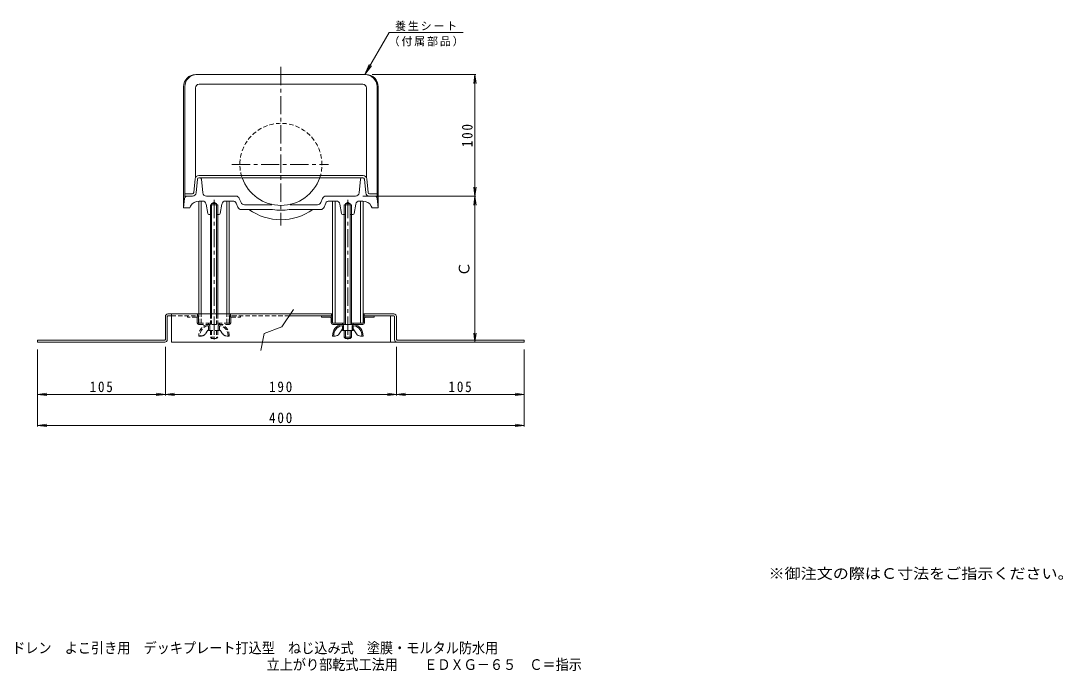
# Model space of a CAD drawing. Units: millimetres, scale not verified. Extents: x -573 to 806, y -582 to 533.
# Drawn here: x -50 to 806, y -582 to -48 of the extents above; entities that cross this region are included whole.
import ezdxf
from ezdxf.enums import TextEntityAlignment as Align

# ---------------------------------------------------------------- set-up
doc = ezdxf.new("R2010")
doc.units = ezdxf.units.MM
doc.header["$LTSCALE"] = 3
doc.linetypes.add('CHAIN1', pattern=[8, 5, -1, 1, -1])
doc.linetypes.add('DASHED1', pattern=[1.8, 1.2, -0.6])
for name, color, linetype, lineweight in [('3-0', 4, 'Continuous', 9), ('3-3', 4, 'Continuous', 9), ('3-4', 7, 'Continuous', 9), ('3-5', 7, 'Continuous', 9), ('3-6', 6, 'Continuous', 9), ('3-7', 7, 'Continuous', 9), ('3-A', 2, 'Continuous', 9), ('3-B', 3, 'Continuous', 9), ('3-D', 7, 'Continuous', 9)]:
    doc.layers.add(name, color=color, linetype=linetype, lineweight=lineweight)
doc.layers.add('F-4_F-4ﾚｲﾔ', color=2, linetype='Continuous')
doc.layers.add('F-5_F-5ﾚｲﾔ', color=2, linetype='Continuous')
doc.styles.add('ＭＳ ゴシック', font='')
doc.styles.get('ＭＳ ゴシック').set_extended_font_data('MS Gothic')

msp = doc.modelspace()

# ---------------------------------------------------------------- linework, layer by layer
at = {"layer": '3-0', "linetype": 'CHAIN1'}
for p, q in [((163.348, -85.506), (163.348, -215.828)), ((122.972, -165.678), (202.479, -165.678)), ((108.348, -194.881), (108.348, -309.794)), ((218.348, -194.881), (218.348, -309.794))]:
    msp.add_line(p, q, dxfattribs=at)
at = {"layer": '3-0'}
for p, q in [((83.348, -101.819), (83.348, -201.319)), ((243.348, -101.819), (243.348, -201.319)), ((94.758, -177.72), (93.618, -189.118)), ((97.938, -177.72), (99.078, -189.118)), ((228.758, -177.72), (227.618, -189.118)), ((231.938, -177.72), (233.078, -189.118)), ((84.159, -193.61), (83.348, -201.319)), ((84.348, -191.819), (84.348, -192.949)), ((98.844, -195.819), (96.097, -195.819)), ((102.063, -191.819), (126.37, -191.819)), ((110.348, -197.819), (108.348, -196.664)), ((117.852, -195.819), (123.732, -195.819)), ((129.127, -193.638), (130.569, -197.001)), ((197.569, -193.638), (196.127, -197.001)), ((200.326, -191.819), (224.633, -191.819)), ((208.844, -195.819), (202.964, -195.819)), ((216.348, -197.819), (218.348, -196.664)), ((227.852, -195.819), (230.599, -195.819)), ((242.348, -191.819), (242.348, -192.949)), ((242.536, -193.61), (243.348, -201.319)), ((88.348, -201.319), (83.348, -201.319)), ((89.074, -199.988), (88.348, -201.319)), ((103.199, -205.998), (101.796, -198.283)), ((106.348, -197.819), (110.348, -197.819)), ((110.348, -198.819), (110.348, -197.819)), ((113.497, -205.998), (114.9, -198.283)), ((127.931, -201.001), (126.49, -197.638)), ((130.689, -202.819), (156.556, -202.819)), ((133.326, -198.819), (155.773, -198.819)), ((196.007, -202.819), (170.14, -202.819)), ((193.37, -198.819), (170.923, -198.819)), ((198.765, -201.001), (200.206, -197.638)), ((213.199, -205.998), (211.796, -198.283)), ((220.348, -197.819), (216.348, -197.819)), ((216.348, -198.819), (216.348, -197.819)), ((223.497, -205.998), (224.9, -198.283)), ((237.622, -199.988), (238.348, -201.319)), ((238.348, -201.319), (243.348, -201.319)), ((106.348, -206.819), (104.182, -206.819)), ((112.513, -206.819), (110.348, -206.819)), ((214.182, -206.819), (216.348, -206.819)), ((220.348, -206.819), (222.513, -206.819))]:
    msp.add_line(p, q, dxfattribs=at)
for points in [[(106.348, -198.819), (106.348, -197.819), (108.348, -196.664)], [(220.348, -198.819), (220.348, -197.819), (218.348, -196.664)]]:
    msp.add_lwpolyline(points, dxfattribs=at)
for centre, radius, start, end in [((93.348, -101.819), 10, 90, 180), ((233.348, -101.819), 10, 0, 90), ((95.753, -177.819), 1, 90, 174.28885), ((96.943, -177.819), 1, 5.71115, 90), ((163.348, -165.678), 33.757, 199.27052, 340.72948), ((229.753, -177.819), 1, 90, 174.28885), ((230.943, -177.819), 1, 5.71115, 90), ((86.149, -193.819), 2, 90, 173.99055), ((96.097, -203.819), 8, 90, 151.38957), ((90.633, -188.819), 3, 270, 354.28969), ((98.844, -198.819), 3, 10.30553, 90), ((102.063, -188.819), 3, 185.71031, 270), ((117.852, -198.819), 3, 90, 169.69447), ((123.732, -198.819), 3, 23.19922, 90), ((126.37, -194.819), 3, 23.19835, 90), ((133.326, -195.819), 3, 203.19922, 270), ((193.37, -195.819), 3, 270, 336.80078), ((200.326, -194.819), 3, 90, 156.80165), ((202.964, -198.819), 3, 90, 156.80078), ((208.844, -198.819), 3, 10.30553, 90), ((224.633, -188.819), 3, 270, 354.28969), ((227.852, -198.819), 3, 90, 169.69447), ((230.599, -203.819), 8, 28.61043, 90), ((236.063, -188.819), 3, 185.71031, 270), ((240.547, -193.819), 2, 6.00945, 90), ((130.689, -199.819), 3, 203.19835, 270), ((163.348, -165.678), 45.509, 234.69795, 305.30205), ((163.348, -165.678), 37.757, 259.63658, 280.36342), ((196.007, -199.819), 3, 270, 336.80165), ((104.182, -205.819), 1, 190.30383, 270), ((112.513, -205.819), 1, 270, 349.69617), ((214.182, -205.819), 1, 190.30383, 270), ((222.513, -205.819), 1, 270, 349.69617)]:
    msp.add_arc(centre, radius, start, end, dxfattribs=at)
at = {"layer": '3-0', "linetype": 'DASHED1'}
msp.add_arc((163.348, -165.678), 33.757, 340.72948, 199.27052, dxfattribs=at)
at = {"layer": '3-3', "linetype": 'DASHED1'}
for p, q in [((86.598, -291.319), (86.598, -290.319)), ((94.098, -291.319), (86.598, -291.319)), ((122.598, -291.319), (130.098, -291.319)), ((130.098, -291.319), (130.098, -290.319)), ((94.598, -291.819), (94.598, -295.819)), ((95.598, -295.819), (95.598, -291.819)), ((96.098, -296.319), (105.348, -296.319)), ((96.098, -297.319), (120.598, -297.319)), ((103.848, -296.319), (103.848, -297.319)), ((111.348, -296.319), (120.598, -296.319)), ((112.848, -296.319), (112.848, -297.319)), ((121.098, -295.819), (121.098, -291.819)), ((122.098, -295.819), (122.098, -291.819))]:
    msp.add_line(p, q, dxfattribs=at)
at = {"layer": '3-3'}
for p, q in [((196.598, -291.319), (196.598, -290.319)), ((204.098, -291.319), (196.598, -291.319)), ((232.598, -291.319), (240.098, -291.319)), ((240.098, -291.319), (240.098, -290.319)), ((204.598, -295.819), (204.598, -291.819)), ((205.598, -295.819), (205.598, -291.819)), ((215.348, -296.319), (206.098, -296.319)), ((230.598, -297.319), (206.098, -297.319)), ((213.848, -296.319), (213.848, -297.319)), ((230.598, -296.319), (221.348, -296.319)), ((222.848, -296.319), (222.848, -297.319)), ((231.098, -295.819), (231.098, -291.819)), ((232.098, -291.819), (232.098, -295.819))]:
    msp.add_line(p, q, dxfattribs=at)
at = {"layer": '3-3', "linetype": 'DASHED1'}
for centre, radius, start, end in [((94.098, -291.819), 1.5, 0, 90), ((94.098, -291.819), 0.5, 0, 90), ((122.598, -291.819), 1.5, 90, 180), ((122.598, -291.819), 0.5, 90, 180), ((96.098, -295.819), 1.5, 180, 270), ((96.098, -295.819), 0.5, 180, 270), ((120.598, -295.819), 0.5, 270, 0), ((120.598, -295.819), 1.5, 270, 0)]:
    msp.add_arc(centre, radius, start, end, dxfattribs=at)
at = {"layer": '3-3'}
for centre, radius, start, end in [((204.098, -291.819), 1.5, 0, 90), ((204.098, -291.819), 0.5, 0, 90), ((232.598, -291.819), 1.5, 90, 180), ((232.598, -291.819), 0.5, 90, 180), ((206.098, -295.819), 1.5, 180, 270), ((206.098, -295.819), 0.5, 180, 270), ((230.598, -295.819), 0.5, 270, 0), ((230.598, -295.819), 1.5, 270, 0)]:
    msp.add_arc(centre, radius, start, end, dxfattribs=at)
at = {"layer": '3-4'}
for p, q in [((323.684, -91.819), (238.348, -91.819)), ((322.784, -91.819), (321.805, -99.255)), ((322.784, -191.819), (322.784, -91.819)), ((322.784, -91.819), (323.763, -99.255)), ((322.784, -191.819), (321.805, -184.383)), ((322.784, -191.819), (323.763, -184.383)), ((323.684, -191.819), (230.633, -191.819)), ((322.784, -191.819), (321.805, -199.255)), ((322.784, -311.819), (322.784, -191.819)), ((322.784, -191.819), (323.763, -199.255)), ((322.784, -311.819), (321.805, -304.383)), ((322.784, -311.819), (323.763, -304.383)), ((68.348, -355.762), (68.348, -315.719)), ((258.348, -355.762), (258.348, -315.719)), ((-36.652, -381.25), (-36.652, -317.819)), ((363.348, -381.25), (363.348, -317.819)), ((-36.652, -354.862), (-29.216, -353.883)), ((-36.652, -354.862), (68.348, -354.862)), ((-36.652, -354.862), (-29.216, -355.841)), ((68.348, -354.862), (60.912, -353.883)), ((68.348, -354.862), (60.912, -355.841)), ((68.348, -354.862), (75.784, -353.883)), ((68.348, -354.862), (258.348, -354.862)), ((68.348, -354.862), (75.784, -355.841)), ((258.348, -354.862), (250.912, -353.883)), ((258.348, -354.862), (250.912, -355.841)), ((258.348, -354.862), (265.784, -353.883)), ((258.348, -354.862), (363.348, -354.862)), ((258.348, -354.862), (265.784, -355.841)), ((363.348, -354.862), (355.912, -353.883)), ((363.348, -354.862), (355.912, -355.841)), ((-36.652, -380.35), (-29.216, -379.371)), ((-36.652, -380.35), (363.348, -380.35)), ((-36.652, -380.35), (-29.216, -381.329)), ((363.348, -380.35), (355.912, -379.371)), ((363.348, -380.35), (355.912, -381.329))]:
    msp.add_line(p, q, dxfattribs=at)
at = {"layer": '3-5'}
for p, q in [((252.226, -57.244), (313.064, -57.244)), ((232.38, -91.819), (237.841, -84.665))]:
    msp.add_line(p, q, dxfattribs=at)
msp.add_lwpolyline([(252.226, -57.244), (232.38, -91.819), (235.803, -83.496)], dxfattribs=at)
at = {"layer": '3-6'}
for p, q in [((95.848, -288.719), (95.848, -195.819)), ((97.848, -288.719), (97.848, -195.819)), ((118.848, -288.719), (118.848, -195.819)), ((120.848, -288.719), (120.848, -195.819)), ((205.848, -296.319), (205.848, -195.819)), ((207.848, -296.319), (207.848, -195.819)), ((228.848, -296.319), (228.848, -195.819)), ((230.848, -296.319), (230.848, -195.819))]:
    msp.add_line(p, q, dxfattribs=at)
at = {"layer": '3-6', "linetype": 'DASHED1'}
for p, q in [((95.848, -296.319), (95.848, -288.719)), ((97.848, -296.319), (97.848, -288.719)), ((118.848, -296.319), (118.848, -288.719)), ((120.848, -296.319), (120.848, -288.719))]:
    msp.add_line(p, q, dxfattribs=at)
at = {"layer": '3-7'}
for p, q in [((93.348, -91.819), (233.348, -91.819)), ((84.348, -101.819), (84.348, -191.819)), ((230.658, -99.819), (96.038, -99.819)), ((242.348, -101.819), (242.348, -191.819)), ((93.038, -102.819), (93.038, -176.543)), ((233.658, -102.819), (233.658, -176.543)), ((92.768, -177.521), (91.628, -188.919)), ((230.943, -174.819), (95.753, -174.819)), ((230.943, -176.819), (95.753, -176.819)), ((233.928, -177.521), (235.068, -188.919)), ((90.633, -189.819), (84.348, -189.819)), ((90.633, -191.819), (84.348, -191.819)), ((236.063, -189.819), (242.348, -189.819)), ((236.063, -191.819), (242.348, -191.819))]:
    msp.add_line(p, q, dxfattribs=at)
for centre, radius, start, end in [((94.348, -101.819), 10, 90, 180), ((232.348, -101.819), 10, 0, 90), ((96.038, -102.819), 3, 90, 180), ((230.658, -102.819), 3, 0, 90), ((95.753, -177.819), 3, 90, 174.28885), ((230.943, -177.819), 3, 5.71115, 90), ((90.633, -188.819), 1, 270, 354.28969), ((236.063, -188.819), 1, 185.71031, 270)]:
    msp.add_arc(centre, radius, start, end, dxfattribs=at)
at = {"layer": '3-A'}
for p, q in [((105.348, -198.819), (111.348, -198.819)), ((105.348, -198.819), (105.348, -288.719)), ((106.348, -198.819), (106.348, -288.719)), ((110.348, -198.819), (110.348, -288.719)), ((111.348, -198.819), (111.348, -288.719)), ((221.348, -198.819), (215.348, -198.819)), ((215.348, -198.819), (215.348, -297.319)), ((216.348, -198.819), (216.348, -297.319)), ((220.348, -198.819), (220.348, -297.319)), ((221.348, -198.819), (221.348, -297.319)), ((213.648, -298.319), (213.162, -298.319)), ((213.848, -302.319), (213.848, -298.519)), ((214.848, -298.519), (214.848, -302.319)), ((221.848, -298.519), (221.848, -302.319)), ((222.848, -302.319), (222.848, -298.519)), ((223.048, -298.319), (223.533, -298.319)), ((207.86, -306.819), (205.848, -306.819)), ((211.244, -304.952), (213.848, -300.819)), ((222.848, -302.319), (213.848, -302.319)), ((215.348, -302.319), (215.348, -307.819)), ((221.348, -307.819), (215.348, -307.819)), ((216.348, -302.319), (216.348, -308.819)), ((220.348, -302.319), (220.348, -308.819)), ((221.348, -302.319), (221.348, -307.819)), ((225.452, -304.952), (222.848, -300.819)), ((228.836, -306.819), (230.848, -306.819))]:
    msp.add_line(p, q, dxfattribs=at)
at = {"layer": '3-A', "linetype": 'DASHED1'}
for p, q in [((105.348, -288.719), (105.348, -297.319)), ((106.348, -288.719), (106.348, -297.319)), ((110.348, -288.719), (110.348, -297.319)), ((111.348, -288.719), (111.348, -297.319)), ((103.648, -298.319), (103.162, -298.319)), ((103.848, -302.319), (103.848, -298.519)), ((104.848, -298.519), (104.848, -302.319)), ((111.848, -298.519), (111.848, -302.319)), ((112.848, -302.319), (112.848, -298.519)), ((113.048, -298.319), (113.533, -298.319)), ((97.86, -306.819), (95.848, -306.819)), ((101.244, -304.952), (103.848, -300.819)), ((103.848, -302.319), (112.848, -302.319)), ((105.348, -302.319), (105.348, -307.819)), ((105.348, -307.819), (111.348, -307.819)), ((106.348, -302.319), (106.348, -308.819)), ((110.348, -302.319), (110.348, -308.819)), ((111.348, -302.319), (111.348, -307.819)), ((115.452, -304.952), (112.848, -300.819)), ((118.836, -306.819), (120.848, -306.819))]:
    msp.add_line(p, q, dxfattribs=at)
msp.add_lwpolyline([(105.348, -307.819), (106.348, -308.819), (110.348, -308.819), (111.348, -307.819)], dxfattribs=at)
at = {"layer": '3-A'}
msp.add_lwpolyline([(221.348, -307.819), (220.348, -308.819), (216.348, -308.819), (215.348, -307.819)], dxfattribs=at)
at = {"layer": '3-A', "linetype": 'DASHED1'}
for centre, radius, start, end in [((105.084, -306.341), 9.248, 102.71823, 182.96507), ((105.084, -306.341), 8.248, 103.47058, 182.96507), ((103.648, -298.519), 1.2, 0, 90), ((103.648, -298.519), 0.2, 0, 90), ((113.048, -298.519), 1.2, 90, 180), ((113.048, -298.519), 0.2, 90, 180), ((111.612, -306.341), 8.248, 357.03493, 76.52942), ((111.612, -306.341), 9.248, 357.03493, 77.28177), ((97.86, -302.819), 4, 270, 327.78351), ((118.836, -302.819), 4, 212.21649, 270)]:
    msp.add_arc(centre, radius, start, end, dxfattribs=at)
at = {"layer": '3-A'}
for centre, radius, start, end in [((215.084, -306.341), 9.248, 102.71823, 182.96507), ((215.084, -306.341), 8.248, 103.47058, 182.96507), ((213.648, -298.519), 1.2, 0, 90), ((213.648, -298.519), 0.2, 0, 90), ((223.048, -298.519), 1.2, 90, 180), ((223.048, -298.519), 0.2, 90, 180), ((221.612, -306.341), 8.248, 357.03493, 76.52942), ((221.612, -306.341), 9.248, 357.03493, 77.28177), ((207.86, -302.819), 4, 270, 327.78351), ((228.836, -302.819), 4, 212.21649, 270)]:
    msp.add_arc(centre, radius, start, end, dxfattribs=at)
at = {"layer": '3-B'}
for p, q in [((68.348, -309.719), (68.348, -290.819)), ((69.948, -290.819), (69.948, -309.719)), ((70.448, -288.719), (205.848, -288.719)), ((70.448, -290.319), (73.348, -290.319)), ((205.848, -290.319), (170.197, -290.319)), ((204.848, -288.719), (204.848, -290.319)), ((230.848, -288.719), (256.248, -288.719)), ((256.248, -290.319), (230.848, -290.319)), ((231.848, -288.719), (231.848, -290.319)), ((253.348, -290.319), (253.348, -311.819)), ((256.748, -290.819), (256.748, -309.719)), ((258.348, -309.719), (258.348, -290.819)), ((-36.652, -310.219), (-36.652, -311.819)), ((67.848, -310.219), (-36.652, -310.219)), ((67.848, -311.819), (-36.652, -311.819)), ((258.848, -310.219), (363.348, -310.219)), ((363.348, -310.219), (363.348, -311.819))]:
    msp.add_line(p, q, dxfattribs=at)
at = {"layer": '3-B', "linetype": 'DASHED1'}
for p, q in [((73.348, -290.319), (95.848, -290.319)), ((94.848, -288.719), (94.848, -290.319)), ((170.197, -290.319), (120.848, -290.319)), ((121.848, -288.719), (121.848, -290.319))]:
    msp.add_line(p, q, dxfattribs=at)
at = {"layer": '3-B'}
msp.add_lwpolyline([(73.348, -288.719), (73.348, -311.819), (363.348, -311.819)], dxfattribs=at)
for centre, radius, start, end in [((70.448, -290.819), 2.1, 90, 180), ((70.448, -290.819), 0.5, 90, 180), ((256.248, -290.819), 2.1, 0, 90), ((256.248, -290.819), 0.5, 0, 90), ((67.848, -309.719), 0.5, 270, 0), ((67.848, -309.719), 2.1, 270, 0), ((258.848, -309.719), 2.1, 180, 270), ((258.848, -309.719), 0.5, 180, 270)]:
    msp.add_arc(centre, radius, start, end, dxfattribs=at)
at = {"layer": '3-D'}
msp.add_lwpolyline([(173.818, -285.063), (164.009, -299.302), (149.454, -304.681), (146.922, -318.604)], dxfattribs=at)

# ---------------------------------------------------------------- texts
at = {"layer": '3-4', "color": 2, "style": 'ＭＳ ゴシック'}
msp.add_text('Ｃ', height=8.798, rotation=90, dxfattribs=at).set_placement((320.984, -257.819), align=Align.BOTTOM_LEFT)
at = {"layer": '3-4', "color": 2, "insert": (320.984, -151.569), "char_height": 8.798, "attachment_point": 7, "rotation": 90, "style": 'ＭＳ ゴシック'}
msp.add_mtext('\\T1.27;\\W0.9;100', dxfattribs=at)
at = {"layer": '3-4', "color": 2, "char_height": 8.798, "attachment_point": 7, "style": 'ＭＳ ゴシック'}
for s, insert in [('\\T1.27;\\W0.9;105', (6.098, -353.062)), ('\\T1.27;\\W0.9;190', (153.598, -353.062)), ('\\T1.27;\\W0.9;105', (301.098, -353.062)), ('\\T1.27;\\W0.9;400', (153.598, -378.55))]:
    msp.add_mtext(s, dxfattribs=dict(at, insert=insert))
at = {"layer": '3-5', "char_height": 6.598, "attachment_point": 7, "style": 'ＭＳ ゴシック'}
for s, insert in [('\\T1.17;養生シート', (257.145, -55.96)), ('\\T1.17;（付属部品）', (251.895, -68.672))]:
    msp.add_mtext(s, dxfattribs=dict(at, insert=insert))
at = {"layer": 'F-4_F-4ﾚｲﾔ', "style": 'ＭＳ ゴシック', "width": 0.9}
msp.add_text('鋳鉄製ルーフドレン\u3000よこ引き用\u3000デッキプレート打込型\u3000ねじ込み式\u3000塗膜・モルタル防水用', height=8.798, dxfattribs=at).set_placement((-122.42, -570.346), align=Align.BOTTOM_LEFT)
at = {"layer": 'F-5_F-5ﾚｲﾔ', "style": 'ＭＳ ゴシック'}
for s, width, p in [('※御注文の際はＣ寸法をご指示ください。', 1.1, (564.183, -509.153)), ('立上がり部乾式工法用\u3000\u3000ＥＤＸＧ－６５\u3000Ｃ＝指示', 0.9, (151.534, -584.039))]:
    msp.add_text(s, height=8.798, dxfattribs=dict(at, width=width)).set_placement(p, align=Align.BOTTOM_LEFT)

doc.saveas('drawing.dxf')
